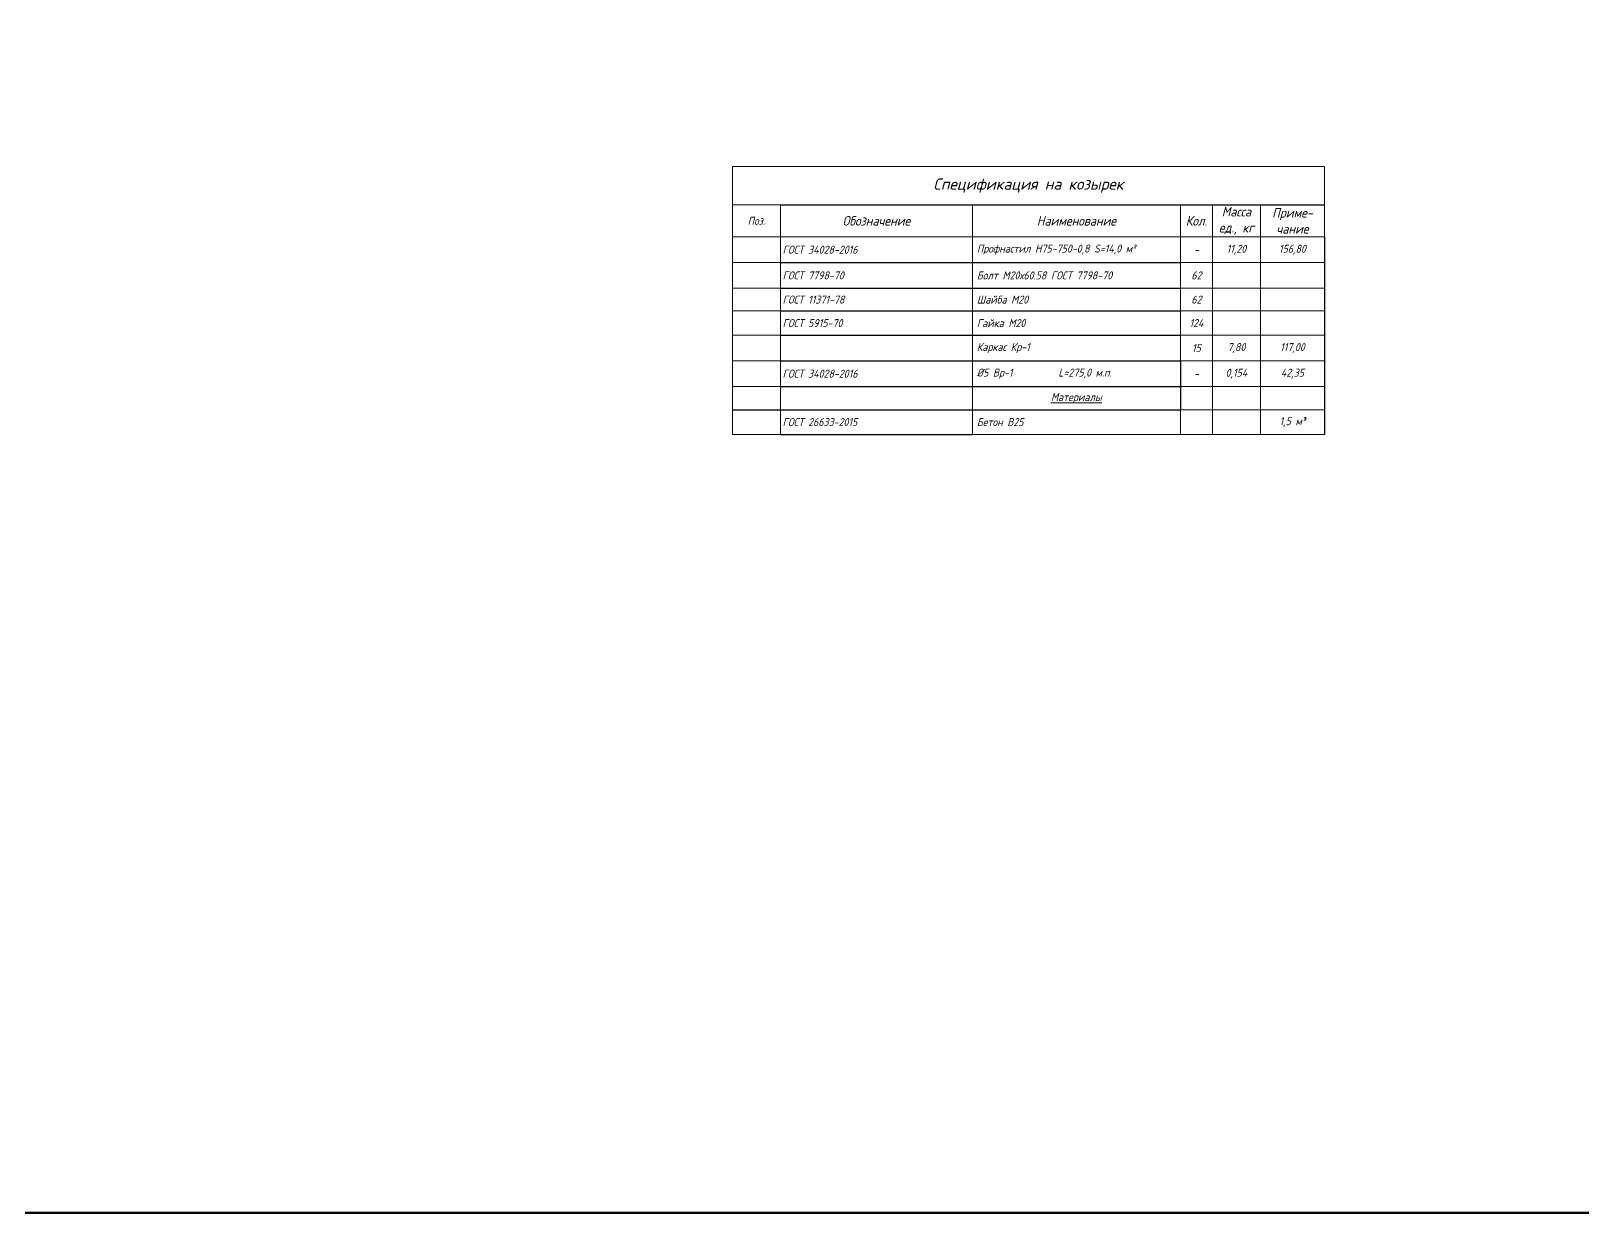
# Model space of a CAD drawing. Header units: millimetres. Extents: x 504091 to 2165846, y 135022 to 442887.
# Drawn here: x 872433 to 920926, y 198692 to 235614 of the extents above; entities that cross this region are included whole.
import ezdxf

# ---------------------------------------------------------------- set-up
doc = ezdxf.new("R2010")
doc.units = ezdxf.units.MM
doc.layers.get('Defpoints').update_dxf_attribs({"color": 255})
doc.layers.add('Размеры (линейные)', color=154, linetype='Continuous', lineweight=9)
doc.layers.add('Размеры КР', color=164, linetype='Continuous', lineweight=9)
doc.styles.add('GOST 2.304_new', font='isocpeur.ttf', dxfattribs={"width": 0.9, "oblique": 15})

# ---------------------------------------------------------------- blocks, each defined once
blk = doc.blocks.new('*T1602')
at = {"layer": 'Defpoints', "color": 8, "linetype": 'ByBlock', "lineweight": 0, "transparency": 16777216}
for p, q in [((0, 0), (18500, 0)), ((0, 0), (0, -1200)), ((18500, 0), (18500, -1200))]:
    blk.add_line(p, q, dxfattribs=at)
at = {"layer": 'Размеры (линейные)', "color": 0, "linetype": 'ByBlock', "transparency": 16777216}
for p, q in [((0, -1200), (1500, -1200)), ((0, -1200), (0, -8372)), ((1500, -1200), (1500, -8372)), ((7500, -1200), (7500, -8372)), ((14000, -1200), (14000, -6077)), ((15000, -1200), (15000, -8372)), ((16500, -1200), (16500, -8372)), ((18500, -1200), (18500, -2204)), ((0, -2204), (18500, -2204)), ((0, -3004), (1500, -3004)), ((14000, -3004), (18500, -3004)), ((0, -3810), (1500, -3810)), ((14000, -3810), (18500, -3810)), ((0, -4517), (1500, -4517)), ((14000, -4517), (18500, -4517)), ((0, -5277), (1500, -5277)), ((14000, -5277), (18500, -5277)), ((0, -6077), (1500, -6077)), ((14000, -6077), (18500, -6077)), ((0, -6877), (1500, -6877)), ((14000, -6877), (18500, -6877)), ((14000, -7608), (18500, -7608)), ((14000, -7608), (14000, -8372)), ((0, -8372), (1500, -8372)), ((7500, -8372), (18500, -8372))]:
    blk.add_line(p, q, dxfattribs=at)
at = {"layer": 'Размеры (линейные)', "color": 0, "linetype": 'ByBlock', "lineweight": -2, "transparency": 16777216}
for p, q in [((1500, -1200), (18500, -1200)), ((18500, -2204), (18500, -8372)), ((1500, -3004), (14000, -3004)), ((1500, -3810), (14000, -3810)), ((1500, -4517), (14000, -4517)), ((1500, -5277), (14000, -5277)), ((1500, -6077), (14000, -6077)), ((14000, -6077), (14000, -7608)), ((1500, -6877), (14000, -6877)), ((0, -7608), (14000, -7608)), ((1500, -8372), (7500, -8372))]:
    blk.add_line(p, q, dxfattribs=at)
at = {"layer": 'Размеры (линейные)', "color": 0, "transparency": 16777216, "style": 'GOST 2.304_new'}
for s, insert, char_height, width, attachment_point in [('{\\W1;Спецификация на козырек}', (9250, -600), 350, 18220, 5), ('Масса\\Pед., кг', (15750, -1702), 300, 1220, 5), ('Приме-\\Pчание', (17500, -1702), 300, 1720, 5), ('Поз.', (750, -1702), 250, 1220, 5), ('Обозначение', (4500, -1702), 300, 5720, 5), ('Наименование', (10750, -1702), 300, 6220, 5), ('Кол.', (14500, -1702), 300, 720, 5), ('ГОСТ 34028-2016', (1570, -2604), 250, 5860, 4), ('Профнастил Н75-750-0,8 S=14,0 м²', (7640, -2604), 250, 6220, 4), ('-', (14500, -2604), 250, 860, 5), ('11,20', (15750, -2604), 250, 1360, 5), ('156,80', (17500, -2604), 250, 1860, 5), ('{\\C256;ГОСТ 7798-70}', (1570, -3407), 250, 5860, 4), ('{\\C256;Болт М20х60.58 ГОСТ 7798-70}', (7640, -3407), 250, 6220, 4), ('62', (14500, -3407), 250, 860, 5), ('ГОСТ 11371-78', (1570, -4163), 250, 5860, 4), ('{\\C256;Шайба М20}', (7640, -4163), 250, 6220, 4), ('62', (14500, -4163), 250, 860, 5), ('ГОСТ 5915-70', (1570, -4897), 250, 5860, 4), ('{\\C256;Гайка М20}', (7640, -4897), 250, 6220, 4), ('124', (14500, -4897), 250, 860, 5), ('Каркас Кр-1', (7640, -5677), 250, 6220, 4), ('15', (14500, -5677), 250, 860, 5), ('7,80', (15750, -5677), 250, 1360, 5), ('117,00', (17500, -5677), 250, 1860, 5), ('ГОСТ 34028-2016', (1570, -6477), 250, 5860, 4), ('%%C5 Вр-1          L=275,0 м.п.', (7640, -6477), 250, 6220, 4), ('-', (14500, -6477), 250, 860, 5), ('0,154', (15750, -6477), 250, 1360, 5), ('42,35', (17500, -6477), 250, 1860, 5), ('{\\LМатериалы}', (10750, -7243), 250, 6220, 5), ('ГОСТ 26633-2015', (1570, -7990), 250, 5860, 4), ('Бетон В25 ', (7640, -7990), 250, 6220, 4), ('1,5 м³', (17500, -7990), 250, 1860, 5)]:
    blk.add_mtext(s, dxfattribs=dict(at, insert=insert, char_height=char_height, width=width, attachment_point=attachment_point))

msp = doc.modelspace()

# ---------------------------------------------------------------- linework, layer by layer
at = {"layer": 'Размеры КР', "lineweight": 60}
msp.add_lwpolyline([(817805.6394, 288268.3284), (976107.5028, 288268.3284), (976107.5028, 198692.0549), (817805.6394, 198692.0549)], close=True, dxfattribs=at)

# ---------------------------------------------------------------- block references
msp.add_blockref('*T1602', (894347.2225, 231387.3178))

doc.saveas('drawing.dxf')
